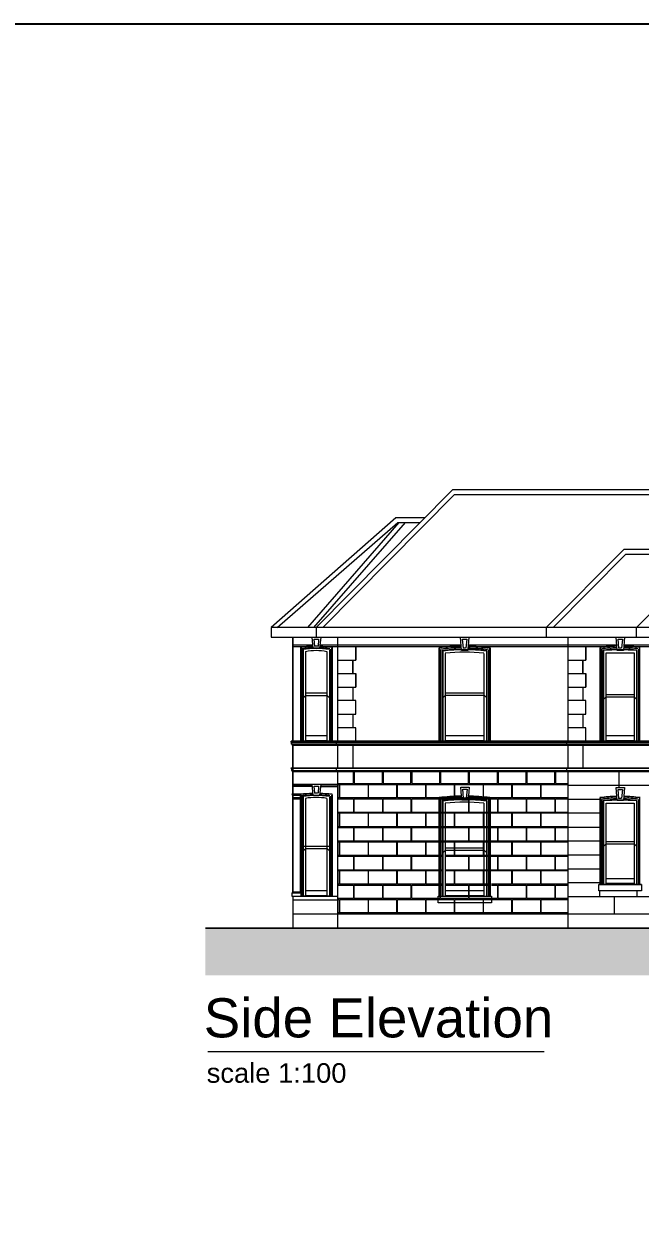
# Model space of a CAD drawing. Header units: millimetres. Extents: x -5841 to 140562, y 1006 to 102310.
# Drawn here: x 33971 to 47037, y 76984 to 102310 of the extents above; entities that cross this region are included whole.
import ezdxf

# ---------------------------------------------------------------- set-up
doc = ezdxf.new("R2010")
doc.units = ezdxf.units.MM
doc.header["$LTSCALE"] = 10
for name, color, linetype in [('CONCEPT HOUSE', 7, 'Continuous'), ('PDF17_0', 7, 'Continuous'), ('PDF17_Text', 7, 'Continuous')]:
    doc.layers.add(name, color=color, linetype=linetype)
doc.layers.add('PDF17_KD - WALL - LOADBEARING', color=7, linetype='Continuous', true_color=0x939598)
doc.styles.add('PDF FuturaCom-Book', font='arial.ttf')

msp = doc.modelspace()

# ---------------------------------------------------------------- linework, layer by layer
at = {"layer": 'CONCEPT HOUSE', "color": 0, "ltscale": 10, "true_color": 0xf8d731}
msp.add_lwpolyline([(-5841.47283, 102310.01352), (128074.23084, 102310.01352), (128074.23084, 53269.17531), (-5841.47283, 53269.17531)], close=True, dxfattribs=at)
at = {"layer": 'PDF17_0', "lineweight": 0}
for points in [[(46962.88082, 89305.18756), (46962.88082, 89511.01618), (49856.956, 92436.27752), (52757.26842, 89511.01618), (39216.23992, 89511.01618)], [(49850.71877, 92430.04029), (43058.37422, 92430.04029), (40170.53627, 89511.01618), (40170.53627, 89305.18756)], [(40307.75535, 89511.01618), (43102.03483, 92330.24459), (49750.92308, 92330.24459)], [(42472.0745, 91837.50334), (41854.58864, 91837.50334), (39216.23992, 89511.01618), (39216.23992, 89305.18756), (52757.26842, 89305.18756), (52757.26842, 89511.01618)], [(39340.98454, 89511.01618), (41898.24925, 91737.70764), (42372.27881, 91737.70764)], [(39989.65657, 89511.01618), (41929.43541, 91737.70764)], [(40120.63842, 89511.01618), (42060.41726, 91737.70764)], [(48603.27257, 91163.88239), (46688.44266, 91163.88239), (45048.05091, 89511.01618), (45048.05091, 89305.18756)], [(45191.50722, 89511.01618), (46732.10327, 91064.0867), (48503.47688, 91064.0867)], [(40139.35011, 89105.59616), (40126.87565, 89261.52694), (40220.43411, 89261.52694), (40207.95965, 89105.59616)], [(40619.6169, 89305.18756), (40619.6169, 87097.20778)], [(43289.15176, 89068.17278), (43270.44007, 89261.52694), (43363.99854, 89261.52694), (43345.28684, 89068.17278)], [(45503.36877, 89305.18756), (45503.36877, 87097.20778)], [(46707.15435, 89305.18756), (46682.20543, 89024.51216), (46551.22358, 89024.51216), (46526.27465, 89305.18756)], [(46588.64696, 89068.17278), (46569.93527, 89261.52694), (46663.49373, 89261.52694), (46644.78204, 89068.17278)], [(39671.55779, 89143.01955), (40095.68949, 89143.01955)], [(39671.55779, 89105.59616), (40101.92673, 89105.59616)], [(39833.72579, 89086.88447), (39833.72579, 87097.20778)], [(39852.43749, 89074.41001), (39852.43749, 87097.20778)], [(39877.38641, 89049.46109), (39877.38641, 87097.20778)], [(39945.99595, 87097.20778), (39945.99595, 88999.56324)], [(40245.38304, 89105.59616), (43245.49115, 89105.59616)], [(40251.62027, 89143.01955), (40619.6169, 89143.01955), (43239.25392, 89143.01955)], [(40401.31381, 87097.20778), (40401.31381, 88999.56324)], [(40451.21166, 89036.98662), (40451.21166, 87097.20778)], [(40463.68612, 89049.46109), (40463.68612, 87097.20778)], [(40494.87228, 89074.41001), (40494.87228, 87097.20778)], [(40507.34674, 89086.88447), (40507.34674, 87097.20778)], [(40619.6169, 88818.68354), (40943.95291, 88818.68354), (40943.95291, 88531.77091), (40943.95291, 88818.68354), (41006.32522, 88818.68354), (41006.32522, 89105.59616), (41006.32522, 88818.68354)], [(40619.6169, 89105.59616), (41006.32522, 89105.59616)], [(42777.69882, 87097.20778), (42777.69882, 89074.41001)], [(42790.17328, 87097.20778), (42790.17328, 89068.17278)], [(42821.35944, 87097.20778), (42821.35944, 89036.98662)], [(42852.54559, 87097.20778), (42852.54559, 89012.0377)], [(42858.78283, 87097.20778), (42858.78283, 89005.80047)], [(42908.68067, 87097.20778), (42908.68067, 88955.90262)], [(43388.94746, 89143.01955), (46538.74911, 89143.01955)], [(43388.94746, 89105.59616), (46395.2928, 89105.59616)], [(43731.99517, 87097.20778), (43731.99517, 88955.90262)], [(43781.89301, 89005.80047), (43781.89301, 87097.20778)], [(43788.13024, 87097.20778), (43788.13024, 89012.0377)], [(43819.3164, 87097.20778), (43819.3164, 89036.98662)], [(43850.50255, 87097.20778), (43850.50255, 89068.17278)], [(43862.97702, 87097.20778), (43862.97702, 89074.41001)], [(45503.36877, 88818.68354), (45821.46755, 88818.68354), (45821.46755, 88531.77091), (45821.46755, 88818.68354), (45883.83986, 88818.68354), (45883.83986, 89105.59616), (45883.83986, 88818.68354)], [(45503.36877, 89105.59616), (45883.83986, 89105.59616)], [(46189.46418, 87097.20778), (46189.46418, 89080.64724)], [(46201.93864, 87097.20778), (46201.93864, 89074.41001)], [(46233.12479, 87097.20778), (46233.12479, 89049.46109)], [(46258.07372, 87097.20778), (46258.07372, 89018.27493)], [(46270.54818, 87097.20778), (46270.54818, 89012.0377)], [(46320.44603, 87097.20778), (46320.44603, 88968.37708), (46912.98297, 88968.37708), (46912.98297, 87097.20778)], [(46688.44266, 89105.59616), (52308.18778, 89105.59616)], [(46694.67989, 89143.01955), (52308.18778, 89143.01955)], [(46962.88082, 89012.0377), (46962.88082, 87097.20778)], [(46969.11805, 87097.20778), (46969.11805, 89018.27493)], [(47000.30421, 87097.20778), (47000.30421, 89049.46109)], [(47031.49036, 87097.20778), (47031.49036, 89074.41001)], [(39896.0981, 87097.20778), (39896.0981, 88456.92414)], [(40619.6169, 88531.77091), (41006.32522, 88531.77091)], [(40943.95291, 88244.85829), (41006.32522, 88244.85829), (41006.32522, 88531.77091), (41006.32522, 88244.85829)], [(45503.36877, 88531.77091), (45883.83986, 88531.77091)], [(45821.46755, 88244.85829), (45883.83986, 88244.85829), (45883.83986, 88531.77091), (45883.83986, 88244.85829)], [(40619.6169, 88244.85829), (40943.95291, 88244.85829), (40943.95291, 87957.94566)], [(45503.36877, 88244.85829), (45821.46755, 88244.85829), (45821.46755, 87957.94566)], [(39896.0981, 88026.5552), (39945.99595, 88070.21582), (40401.31381, 88070.21582), (40451.21166, 88026.5552)], [(39945.99595, 88120.11367), (40401.31381, 88120.11367)], [(40943.95291, 87671.03304), (41006.32522, 87671.03304), (41006.32522, 87957.94566), (40619.6169, 87957.94566)], [(42858.78283, 88032.79243), (42908.68067, 88076.45305), (43731.99517, 88076.45305), (43781.89301, 88032.79243)], [(42908.68067, 88126.3509), (43731.99517, 88126.3509)], [(45821.46755, 87671.03304), (45883.83986, 87671.03304), (45883.83986, 87957.94566), (45503.36877, 87957.94566)], [(46270.54818, 87995.36905), (46320.44603, 88039.02966), (46912.98297, 88039.02966), (46962.88082, 87995.36905)], [(46320.44603, 88088.92751), (46912.98297, 88088.92751)], [(40619.6169, 87671.03304), (40943.95291, 87671.03304), (40943.95291, 87384.12041)], [(45503.36877, 87671.03304), (45821.46755, 87671.03304), (45821.46755, 87384.12041)], [(41006.32522, 87097.20778), (41006.32522, 87384.12041), (40619.6169, 87384.12041)], [(45883.83986, 87097.20778), (45883.83986, 87384.12041), (45503.36877, 87384.12041)], [(39945.99595, 87215.71517), (40401.31381, 87215.71517)], [(42908.68067, 87215.71517), (43731.99517, 87215.71517)], [(46320.44603, 87215.71517), (46912.98297, 87215.71517)], [(39945.99595, 87115.91948), (40401.31381, 87115.91948)], [(40588.43074, 87097.20778), (40588.43074, 87078.49609)], [(40594.66797, 87078.49609), (40594.66797, 87034.83547)], [(40613.37967, 87034.83547), (40613.37967, 87016.12378)], [(40619.6169, 87016.12378), (40619.6169, 86535.85699)], [(40943.95291, 87016.12378), (40943.95291, 86535.85699)], [(42908.68067, 87115.91948), (43731.99517, 87115.91948)], [(45472.18261, 87097.20778), (45472.18261, 87078.49609)], [(45478.41984, 87078.49609), (45478.41984, 87034.83547)], [(45490.89431, 87034.83547), (45490.89431, 87016.12378)], [(45503.36877, 87016.12378), (45503.36877, 86535.85699)], [(45821.46755, 87016.12378), (45821.46755, 86535.85699)], [(46320.44603, 87115.91948), (46912.98297, 87115.91948)], [(39646.60886, 86517.1453), (39646.60886, 86473.48468), (52326.89948, 86473.48468), (52326.89948, 86517.1453)], [(39659.08332, 86473.48468), (39659.08332, 86454.77299), (52314.42502, 86454.77299), (52314.42502, 86473.48468)], [(40588.43074, 86535.85699), (40588.43074, 86517.1453)], [(40594.66797, 86517.1453), (40594.66797, 86473.48468)], [(40613.37967, 86473.48468), (40613.37967, 86454.77299)], [(40619.6169, 86454.77299), (40619.6169, 83130.32887)], [(45472.18261, 86535.85699), (45472.18261, 86517.1453)], [(45478.41984, 86517.1453), (45478.41984, 86473.48468)], [(45490.89431, 86473.48468), (45490.89431, 86454.77299)], [(45503.36877, 86454.77299), (45503.36877, 83130.32887)], [(46594.88419, 86117.96252), (46594.88419, 86454.77299)], [(39671.55779, 86186.57206), (40619.6169, 86186.57206)], [(40083.21503, 86149.14867), (39671.55779, 86149.14867)], [(40083.21503, 86142.91144), (39671.55779, 86142.91144)], [(40089.45226, 86136.67421), (39671.55779, 86136.67421)], [(40139.35011, 85993.2179), (40126.87565, 86142.91144), (40220.43411, 86142.91144), (40207.95965, 85993.2179)], [(40257.8575, 86149.14867), (40619.6169, 86149.14867)], [(40257.8575, 86142.91144), (40619.6169, 86142.91144)], [(40257.8575, 86136.67421), (40619.6169, 86136.67421)], [(48147.95471, 86161.62313), (46507.56296, 86161.62313), (45503.36877, 86161.62313)], [(39827.48856, 85874.71051), (39827.48856, 83897.50828), (39790.06518, 83897.50828), (39671.55779, 83897.50828), (39671.55779, 85874.71051), (39671.55779, 83897.50828), (39652.84609, 83872.55936), (39652.84609, 83810.18705), (40619.6169, 83810.18705)], [(39833.72579, 85955.79451), (39665.32056, 85955.79451), (39659.08332, 85980.74344), (39833.72579, 85980.74344), (39833.72579, 85955.79451), (39827.48856, 85949.55728), (39671.55779, 85949.55728), (39671.55779, 85893.4222)], [(39833.72579, 83885.03382), (39833.72579, 85968.26897), (39665.32056, 85968.26897)], [(39671.55779, 85949.55728), (39665.32056, 85955.79451)], [(39827.48856, 85880.94774), (39665.32056, 85880.94774)], [(39827.48856, 85868.47328), (39671.55779, 85868.47328)], [(39827.48856, 85949.55728), (39827.48856, 85893.4222)], [(40507.34674, 85968.26897), (40507.34674, 83810.18705), (39833.72579, 83810.18705)], [(39852.43749, 85955.79451), (39852.43749, 83810.18705)], [(39877.38641, 85930.84559), (39877.38641, 83810.18705)], [(39945.99595, 83810.18705), (39945.99595, 85880.94774)], [(40401.31381, 83810.18705), (40401.31381, 85880.94774)], [(40451.21166, 85918.37113), (40451.21166, 83810.18705)], [(40463.68612, 85930.84559), (40463.68612, 83810.18705)], [(40494.87228, 85955.79451), (40494.87228, 83810.18705)], [(42777.69882, 83810.18705), (42777.69882, 85893.4222)], [(42790.17328, 83810.18705), (42790.17328, 85887.18497)], [(42821.35944, 83810.18705), (42821.35944, 85862.23605)], [(43289.15176, 85887.18497), (43276.6773, 86080.53913), (43370.23577, 86080.53913), (43351.52407, 85887.18497)], [(43819.3164, 83810.18705), (43819.3164, 85862.23605)], [(43850.50255, 83810.18705), (43850.50255, 85887.18497)], [(43862.97702, 83810.18705), (43862.97702, 85893.4222)], [(46189.46418, 85862.23605), (45503.36877, 85862.23605)], [(46189.46418, 84059.67629), (46189.46418, 85893.4222)], [(46201.93864, 84059.67629), (46201.93864, 85887.18497)], [(46233.12479, 84059.67629), (46233.12479, 85862.23605)], [(46588.64696, 85880.94774), (46569.93527, 86074.3019), (46663.49373, 86074.3019), (46644.78204, 85880.94774)], [(47000.30421, 84059.67629), (47000.30421, 85862.23605)], [(47031.49036, 84059.67629), (47031.49036, 85887.18497)], [(42852.54559, 83810.18705), (42852.54559, 85831.04989)], [(42858.78283, 83810.18705), (42858.78283, 85824.81266)], [(42908.68067, 83810.18705), (42908.68067, 85781.15204)], [(43731.99517, 83810.18705), (43731.99517, 85781.15204)], [(43781.89301, 85824.81266), (43781.89301, 83810.18705)], [(43788.13024, 83810.18705), (43788.13024, 85831.04989)], [(46258.07372, 84059.67629), (46258.07372, 85831.04989)], [(46270.54818, 84059.67629), (46270.54818, 85824.81266)], [(46320.44603, 84059.67629), (46320.44603, 85781.15204), (46912.98297, 85781.15204), (46912.98297, 84059.67629)], [(46962.88082, 85824.81266), (46962.88082, 84059.67629)], [(46969.11805, 84059.67629), (46969.11805, 85831.04989)], [(46189.46418, 85569.08619), (45503.36877, 85569.08619)], [(39896.0981, 83810.18705), (39896.0981, 85344.54587)], [(46189.46418, 85269.6991), (45503.36877, 85269.6991)], [(39896.0981, 84870.51632), (40451.21166, 84870.51632)], [(39945.99595, 84820.61847), (39945.99595, 84870.51632)], [(46189.46418, 84976.54925), (45503.36877, 84976.54925)], [(46270.54818, 84876.75355), (46320.44603, 84920.41417), (46912.98297, 84920.41417), (46962.88082, 84876.75355)], [(46320.44603, 84970.31201), (46912.98297, 84970.31201)], [(39896.0981, 84776.95785), (39945.99595, 84820.61847), (40401.31381, 84820.61847), (40451.21166, 84776.95785)], [(42858.78283, 84745.7717), (42908.68067, 84789.43232), (43731.99517, 84789.43232), (43781.89301, 84745.7717)], [(42908.68067, 84839.33016), (43731.99517, 84839.33016)], [(46189.46418, 84683.39939), (45503.36877, 84683.39939)], [(46189.46418, 84384.0123), (45503.36877, 84384.0123)], [(46189.46418, 84090.86244), (45503.36877, 84090.86244)], [(46320.44603, 84184.42091), (46912.98297, 84184.42091)], [(46320.44603, 84084.62521), (46912.98297, 84084.62521)], [(39827.48856, 83897.50828), (39846.20025, 83872.55936), (39790.06518, 83872.55936), (39652.84609, 83872.55936)], [(39846.20025, 83872.55936), (39846.20025, 83810.18705)], [(39945.99595, 83928.69444), (40401.31381, 83928.69444)], [(42908.68067, 83928.69444), (43731.99517, 83928.69444)], [(47068.91375, 84059.67629), (47068.91375, 83922.45721), (46158.27802, 83922.45721), (46158.27802, 84059.67629), (47068.91375, 84059.67629), (46158.27802, 84059.67629)], [(46176.98972, 83922.45721), (46176.98972, 83797.71259)], [(46969.11805, 83922.45721), (46969.11805, 83797.71259)], [(39671.55779, 83810.18705), (39671.55779, 83130.32887)], [(40619.6169, 83729.10305), (39671.55779, 83729.10305)], [(39945.99595, 83828.89874), (40401.31381, 83828.89874)], [(42752.7499, 83810.18705), (43719.5207, 83810.18705)], [(42908.68067, 83828.89874), (43731.99517, 83828.89874)], [(48147.95471, 83797.71259), (45503.36877, 83797.71259)], [(46488.85127, 83797.71259), (46488.85127, 83429.71596)], [(52308.18778, 83429.71596), (39671.55779, 83429.71596)], [(52925.67365, 83130.32887), (37819.10018, 83130.32887), (59761.67883, 83130.32887)], [(37868.99803, 80516.92908), (45004.39029, 80516.92908)]]:
    msp.add_lwpolyline(points, dxfattribs=at)
for points in [[(39671.55779, 87097.20778), (39671.55779, 89305.18756)], [(40264.09473, 89305.18756), (40239.14581, 89068.17278), (40101.92673, 89068.17278), (40083.21503, 89305.18756)], [(43382.71023, 89024.51216), (43251.72838, 89024.51216), (43226.77945, 89305.18756), (43407.65915, 89305.18756)], [(39896.0981, 87097.20778), (39896.0981, 89036.98662)], [(40887.81783, 87097.20778), (39640.37163, 87097.20778), (52333.13671, 87097.20778), (39640.37163, 87097.20778)], [(39640.37163, 87078.49609), (39640.37163, 87097.20778), (39640.37163, 87078.49609), (52333.13671, 87078.49609)], [(39646.60886, 87034.83547), (39646.60886, 87078.49609), (39646.60886, 87034.83547), (52326.89948, 87034.83547)], [(39659.08332, 87016.12378), (39659.08332, 87034.83547), (39659.08332, 87016.12378), (52314.42502, 87016.12378)], [(39671.55779, 85980.74344), (39671.55779, 87016.12378)], [(47068.91375, 87097.20778), (46158.27802, 87097.20778)], [(52333.13671, 86517.1453), (39640.37163, 86517.1453), (39640.37163, 86535.85699), (52333.13671, 86535.85699)], [(40264.09473, 86186.57206), (40239.14581, 85949.55728), (40101.92673, 85949.55728), (40083.21503, 86186.57206)], [(43388.94746, 85849.76158), (43257.96561, 85849.76158), (43233.01669, 86124.19975), (43413.89638, 86124.19975)], [(46682.20543, 85837.28712), (46551.22358, 85837.28712), (46526.27465, 86117.96252), (46707.15435, 86117.96252)], [(39833.72579, 85893.4222), (39665.32056, 85893.4222), (39671.55779, 85874.71051), (39827.48856, 85874.71051)], [(39671.55779, 85893.4222), (39671.55779, 85949.55728)], [(39896.0981, 83810.18705), (39896.0981, 85918.37113)], [(43887.92594, 83810.18705), (43887.92594, 83672.96797), (42752.7499, 83672.96797), (42752.7499, 83810.18705)]]:
    msp.add_lwpolyline(points, close=True, dxfattribs=at)
for centre, radius, start, end in [((40157.86829, 85350.8733), 3757.7905, 90.950208394, 94.998822368), ((40164.11161, 86542.13194), 2560.34551, 91.609444537, 97.240019835), ((40164.11617, 87203.24962), 1874.30442, 92.131363557, 98.97578604), ((40164.11503, 87384.15155), 1680.93428, 80.518801147, 99.481198853), ((40167.41765, 87848.61244), 1169.66097, 78.817561903, 101.182438097), ((40164.11503, 87777.08972), 1337.91303, 88.593779306, 91.406220694), ((40164.11388, 87203.24962), 1874.30442, 81.02421396, 87.868636443), ((40164.11845, 86542.13194), 2560.34551, 82.759980165, 88.390555463), ((40157.8699, 85350.60655), 3758.05762, 84.693661386, 88.741987617), ((43307.8062, 84595.96256), 4518.90685, 90.922842797, 96.794991827), ((43307.80649, 84596.0249), 4512.60747, 90.911872628, 96.685226606), ((43307.80796, 84595.9786), 4481.4677, 90.884416793, 96.344600457), ((43307.8093, 84595.99737), 4450.26283, 90.856971761, 95.998575612), ((43314.04358, 84496.21091), 4537.57471, 84.182724611, 95.817275389), ((43314.04358, 84371.42364), 4612.45769, 84.90237211, 95.09762789), ((43307.80635, 87733.56173), 1337.77411, 88.752947557, 91.247052443), ((43289.09412, 84047.12886), 4999.11213, 84.309043073, 89.000232244), ((43289.09171, 84078.20735), 4992.98247, 83.963074577, 88.97276044), ((43289.09392, 84109.43358), 4992.94245, 83.616985021, 88.945312026), ((43292.4359, 84121.4862), 4990.34319, 83.505674763, 88.935705847), ((46719.70883, 84602.24226), 4518.8644, 92.323582136, 96.795026364), ((46719.71764, 84602.20737), 4512.66258, 92.318182851, 96.685223929), ((46719.69915, 84602.35763), 4481.32525, 92.296051377, 96.344626), ((46719.70858, 84602.27031), 4450.22672, 92.279647101, 95.998551025), ((46607.4348, 85132.37816), 3901.43264, 84.924374251, 95.075625749), ((46607.4348, 87733.56172), 1337.77411, 88.752947557, 91.247052443), ((46501.39825, 84602.27031), 4450.22672, 84.001448975, 87.720352899), ((46501.38963, 84602.13772), 4481.54581, 83.655455391, 87.698337723), ((46501.38918, 84602.20737), 4512.66258, 83.314776071, 87.681817149), ((46501.398, 84602.24226), 4518.8644, 83.204973636, 87.676417864), ((40157.86829, 82232.1309), 3757.7905, 90.950208394, 94.998822368), ((40164.11161, 83429.62677), 2560.34551, 91.609444537, 97.240019835), ((40164.11617, 84090.74445), 1874.30442, 92.131363557, 98.97578604), ((40164.11503, 84265.40915), 1680.93428, 80.518801147, 99.481198853), ((40167.41765, 84736.23417), 1169.66097, 78.817561903, 101.182438097), ((40164.11503, 84658.34731), 1337.91303, 88.593779306, 91.406220694), ((40164.11388, 84090.74445), 1874.30442, 81.02421396, 87.868636443), ((40164.11845, 83429.62677), 2560.34551, 82.759980165, 88.390555463), ((40157.8699, 82231.86415), 3758.05762, 84.693661386, 88.741987617), ((43307.80544, 81414.85816), 4518.89652, 90.862411072, 96.794997761), ((43307.80066, 81414.97848), 4512.53897, 90.851386464, 96.68525407), ((43307.81085, 81414.81202), 4481.51957, 90.824019173, 96.344563887), ((43307.80055, 81415.00105), 4450.14418, 90.790961852, 95.998622791), ((43314.04358, 84552.44702), 1337.77411, 88.752947557, 91.247052443), ((43289.10238, 80866.12434), 4998.99535, 84.309004781, 88.945370646), ((43289.09261, 80903.3704), 4992.93576, 83.963028317, 88.91782989), ((43289.08439, 80940.68651), 4993.0496, 83.507152464, 88.879309163), ((43292.35675, 80933.16047), 4991.44476, 83.616034471, 88.891045836), ((46719.70883, 81414.89032), 4518.8644, 92.323582136, 96.795026364), ((46719.71764, 81414.85543), 4512.66258, 92.318182851, 96.685223929), ((46719.69915, 81415.00569), 4481.32525, 92.296051377, 96.344626), ((46719.70858, 81414.91837), 4450.22672, 92.279647101, 95.998551025), ((46607.4348, 84546.20978), 1337.77411, 88.752947557, 91.247052443), ((46501.39825, 81414.91837), 4450.22672, 84.001448975, 87.720352899), ((46501.38963, 81414.78578), 4481.54581, 83.655455391, 87.698337723), ((46501.38918, 81414.85543), 4512.66258, 83.314776071, 87.681817149), ((46501.398, 81414.89032), 4518.8644, 83.204973636, 87.676417864), ((43314.04358, 81315.08986), 4537.57471, 84.182724611, 95.817275389), ((43314.04358, 81190.39561), 4612.36476, 84.896775876, 95.103224124), ((46607.4348, 81945.01988), 3901.43264, 84.924374251, 95.075625749)]:
    msp.add_arc(centre, radius, start, end, dxfattribs=at)
at = {"layer": 'PDF17_KD - WALL - LOADBEARING', "color": 7, "lineweight": 0}
for points in [[(40619.6169, 86199.04652), (40962.6646, 86199.04652), (40962.6646, 86454.77299)], [(40975.13907, 86454.77299), (40975.13907, 86199.04652), (41573.91324, 86199.04652), (41573.91324, 86454.77299)], [(41586.3877, 86454.77299), (41586.3877, 86199.04652), (42178.92465, 86199.04652), (42178.92465, 86454.77299)], [(42197.63634, 86454.77299), (42197.63634, 86199.04652), (42790.17328, 86199.04652), (42790.17328, 86454.77299)], [(42802.64775, 86454.77299), (42802.64775, 86199.04652), (43401.42192, 86199.04652), (43401.42192, 86454.77299)], [(43413.89638, 86454.77299), (43413.89638, 86199.04652), (44012.67056, 86199.04652), (44012.67056, 86454.77299)], [(44025.14502, 86454.77299), (44025.14502, 86199.04652), (44617.68197, 86199.04652), (44617.68197, 86454.77299)], [(44636.39366, 86454.77299), (44636.39366, 86199.04652), (45228.9306, 86199.04652), (45228.9306, 86454.77299)], [(45241.40507, 86454.77299), (45241.40507, 86199.04652), (45503.36877, 86199.04652)], [(40619.6169, 86180.33483), (40657.04028, 86180.33483), (40657.04028, 85893.4222), (40619.6169, 85893.4222)], [(43289.15176, 85893.4222), (43108.27207, 85893.4222), (43108.27207, 86180.33483), (43707.04624, 86180.33483), (43707.04624, 85893.4222), (43351.52407, 85893.4222)], [(45503.36877, 85893.4222), (44935.78075, 85893.4222), (44935.78075, 86180.33483), (45503.36877, 86180.33483)], [(40619.6169, 85874.71051), (40962.6646, 85874.71051), (40962.6646, 85587.79788), (40619.6169, 85587.79788)], [(45503.36877, 85587.79788), (45241.40507, 85587.79788), (45241.40507, 85874.71051), (45503.36877, 85874.71051)], [(40619.6169, 85575.32342), (40657.04028, 85575.32342), (40657.04028, 85282.17356), (40619.6169, 85282.17356)], [(43862.97702, 85282.17356), (43719.5207, 85282.17356), (43719.5207, 85575.32342), (43862.97702, 85575.32342), (44312.05765, 85575.32342), (44312.05765, 85282.17356), (43869.21425, 85282.17356)], [(45503.36877, 85282.17356), (44935.78075, 85282.17356), (44935.78075, 85575.32342), (45503.36877, 85575.32342)], [(40619.6169, 85269.6991), (40962.6646, 85269.6991), (40962.6646, 84976.54925), (40619.6169, 84976.54925)], [(43862.97702, 84976.54925), (43413.89638, 84976.54925), (43413.89638, 85269.6991), (43862.97702, 85269.6991)], [(43869.21425, 85269.6991), (44012.67056, 85269.6991), (44012.67056, 84976.54925), (43875.45148, 84976.54925)], [(45503.36877, 84976.54925), (45241.40507, 84976.54925), (45241.40507, 85269.6991), (45503.36877, 85269.6991)], [(40619.6169, 84964.07478), (40657.04028, 84964.07478), (40657.04028, 84670.92493), (40619.6169, 84670.92493)], [(42858.78283, 84670.92493), (42503.26066, 84670.92493), (42503.26066, 84964.07478), (43095.7976, 84964.07478), (43095.7976, 84670.92493), (42908.68067, 84670.92493)], [(43862.97702, 84670.92493), (43719.5207, 84670.92493), (43719.5207, 84964.07478), (43862.97702, 84964.07478)], [(43875.45148, 84964.07478), (44312.05765, 84964.07478), (44312.05765, 84670.92493), (43875.45148, 84670.92493)], [(45503.36877, 84670.92493), (44935.78075, 84670.92493), (44935.78075, 84964.07478), (45503.36877, 84964.07478)], [(40619.6169, 84658.45046), (40962.6646, 84658.45046), (40962.6646, 84365.30061), (40619.6169, 84365.30061)], [(42858.78283, 84365.30061), (42802.64775, 84365.30061), (42802.64775, 84658.45046), (42858.78283, 84658.45046)], [(42908.68067, 84658.45046), (43401.42192, 84658.45046), (43401.42192, 84365.30061), (42908.68067, 84365.30061)], [(43862.97702, 84365.30061), (43413.89638, 84365.30061), (43413.89638, 84658.45046), (43862.97702, 84658.45046)], [(43875.45148, 84658.45046), (44012.67056, 84658.45046), (44012.67056, 84365.30061), (43881.68871, 84365.30061)], [(45503.36877, 84365.30061), (45241.40507, 84365.30061), (45241.40507, 84658.45046), (45503.36877, 84658.45046)], [(40619.6169, 84352.82615), (40657.04028, 84352.82615), (40657.04028, 84065.91352), (40619.6169, 84065.91352)], [(42858.78283, 84065.91352), (42503.26066, 84065.91352), (42503.26066, 84352.82615), (42858.78283, 84352.82615)], [(42908.68067, 84352.82615), (43095.7976, 84352.82615), (43095.7976, 84065.91352), (42908.68067, 84065.91352)], [(43862.97702, 84065.91352), (43719.5207, 84065.91352), (43719.5207, 84352.82615), (43862.97702, 84352.82615)], [(43881.68871, 84352.82615), (44312.05765, 84352.82615), (44312.05765, 84065.91352), (43887.92594, 84065.91352)], [(45503.36877, 84065.91352), (44935.78075, 84065.91352), (44935.78075, 84352.82615), (45503.36877, 84352.82615)], [(40619.6169, 84047.20183), (40962.6646, 84047.20183), (40962.6646, 83760.2892), (40619.6169, 83760.2892)], [(42908.68067, 84047.20183), (43401.42192, 84047.20183), (43401.42192, 83760.2892), (42802.64775, 83760.2892), (42802.64775, 84047.20183), (42858.78283, 84047.20183)], [(43887.92594, 84047.20183), (44012.67056, 84047.20183), (44012.67056, 83760.2892), (43413.89638, 83760.2892), (43413.89638, 84047.20183), (43862.97702, 84047.20183)], [(45503.36877, 83760.2892), (45241.40507, 83760.2892), (45241.40507, 84047.20183), (45503.36877, 84047.20183)], [(40619.6169, 83741.57751), (40657.04028, 83741.57751), (40657.04028, 83454.66488), (40619.6169, 83454.66488)], [(45503.36877, 83454.66488), (44935.78075, 83454.66488), (44935.78075, 83741.57751), (45503.36877, 83741.57751)], [(40619.6169, 83442.19042), (40962.6646, 83442.19042), (40962.6646, 83429.71596)], [(40975.13907, 83429.71596), (40975.13907, 83442.19042), (41573.91324, 83442.19042), (41573.91324, 83429.71596)], [(41586.3877, 83429.71596), (41586.3877, 83442.19042), (42178.92465, 83442.19042), (42178.92465, 83429.71596)], [(42197.63634, 83429.71596), (42197.63634, 83442.19042), (42790.17328, 83442.19042), (42790.17328, 83429.71596)], [(42802.64775, 83429.71596), (42802.64775, 83442.19042), (43401.42192, 83442.19042), (43401.42192, 83429.71596)], [(43413.89638, 83429.71596), (43413.89638, 83442.19042), (44012.67056, 83442.19042), (44012.67056, 83429.71596)], [(44025.14502, 83429.71596), (44025.14502, 83442.19042), (44617.68197, 83442.19042), (44617.68197, 83429.71596)], [(44636.39366, 83429.71596), (44636.39366, 83442.19042), (45228.9306, 83442.19042), (45228.9306, 83429.71596)], [(45241.40507, 83429.71596), (45241.40507, 83442.19042), (45503.36877, 83442.19042)]]:
    msp.add_lwpolyline(points, dxfattribs=at)
for points in [[(41268.28892, 86180.33483), (41268.28892, 85893.4222), (40669.51475, 85893.4222), (40669.51475, 86180.33483)], [(41873.30033, 86180.33483), (41873.30033, 85893.4222), (41280.76338, 85893.4222), (41280.76338, 86180.33483)], [(42484.54897, 86180.33483), (42484.54897, 85893.4222), (41892.01202, 85893.4222), (41892.01202, 86180.33483)], [(43095.7976, 86180.33483), (43095.7976, 85893.4222), (42503.26066, 85893.4222), (42503.26066, 86180.33483)], [(43862.97702, 85893.4222), (43719.5207, 85893.4222), (43719.5207, 86180.33483), (44312.05765, 86180.33483), (44312.05765, 85893.4222)], [(44923.30629, 86180.33483), (44923.30629, 85893.4222), (44330.76934, 85893.4222), (44330.76934, 86180.33483)], [(41573.91324, 85874.71051), (41573.91324, 85587.79788), (40975.13907, 85587.79788), (40975.13907, 85874.71051)], [(42178.92465, 85874.71051), (42178.92465, 85587.79788), (41586.3877, 85587.79788), (41586.3877, 85874.71051)], [(42790.17328, 85874.71051), (42790.17328, 85587.79788), (42197.63634, 85587.79788), (42197.63634, 85874.71051)], [(43401.42192, 85874.71051), (43401.42192, 85587.79788), (42802.64775, 85587.79788), (42802.64775, 85874.71051)], [(44012.67056, 85874.71051), (44012.67056, 85587.79788), (43862.97702, 85587.79788), (43413.89638, 85587.79788), (43413.89638, 85874.71051), (43862.97702, 85874.71051)], [(44617.68197, 85874.71051), (44617.68197, 85587.79788), (44025.14502, 85587.79788), (44025.14502, 85874.71051)], [(45228.9306, 85874.71051), (45228.9306, 85587.79788), (44636.39366, 85587.79788), (44636.39366, 85874.71051)], [(41268.28892, 85575.32342), (41268.28892, 85282.17356), (40669.51475, 85282.17356), (40669.51475, 85575.32342)], [(41873.30033, 85575.32342), (41873.30033, 85282.17356), (41280.76338, 85282.17356), (41280.76338, 85575.32342)], [(42484.54897, 85575.32342), (42484.54897, 85282.17356), (41892.01202, 85282.17356), (41892.01202, 85575.32342)], [(43095.7976, 85575.32342), (43095.7976, 85282.17356), (42503.26066, 85282.17356), (42503.26066, 85575.32342)], [(43707.04624, 85575.32342), (43707.04624, 85282.17356), (43108.27207, 85282.17356), (43108.27207, 85575.32342)], [(44923.30629, 85575.32342), (44923.30629, 85282.17356), (44330.76934, 85282.17356), (44330.76934, 85575.32342)], [(41573.91324, 85269.6991), (41573.91324, 84976.54925), (40975.13907, 84976.54925), (40975.13907, 85269.6991)], [(42178.92465, 85269.6991), (42178.92465, 84976.54925), (41586.3877, 84976.54925), (41586.3877, 85269.6991)], [(42790.17328, 85269.6991), (42790.17328, 84976.54925), (42197.63634, 84976.54925), (42197.63634, 85269.6991)], [(43401.42192, 85269.6991), (43401.42192, 84976.54925), (42802.64775, 84976.54925), (42802.64775, 85269.6991)], [(44617.68197, 85269.6991), (44617.68197, 84976.54925), (44025.14502, 84976.54925), (44025.14502, 85269.6991)], [(45228.9306, 85269.6991), (45228.9306, 84976.54925), (44636.39366, 84976.54925), (44636.39366, 85269.6991)], [(41268.28892, 84964.07478), (41268.28892, 84670.92493), (40669.51475, 84670.92493), (40669.51475, 84964.07478)], [(41873.30033, 84964.07478), (41873.30033, 84670.92493), (41280.76338, 84670.92493), (41280.76338, 84964.07478)], [(42484.54897, 84964.07478), (42484.54897, 84670.92493), (41892.01202, 84670.92493), (41892.01202, 84964.07478)], [(43707.04624, 84964.07478), (43707.04624, 84670.92493), (43108.27207, 84670.92493), (43108.27207, 84964.07478)], [(44923.30629, 84964.07478), (44923.30629, 84670.92493), (44330.76934, 84670.92493), (44330.76934, 84964.07478)], [(41573.91324, 84658.45046), (41573.91324, 84365.30061), (40975.13907, 84365.30061), (40975.13907, 84658.45046)], [(42178.92465, 84658.45046), (42178.92465, 84365.30061), (41586.3877, 84365.30061), (41586.3877, 84658.45046)], [(42790.17328, 84658.45046), (42790.17328, 84365.30061), (42197.63634, 84365.30061), (42197.63634, 84658.45046)], [(44617.68197, 84658.45046), (44617.68197, 84365.30061), (44025.14502, 84365.30061), (44025.14502, 84658.45046)], [(45228.9306, 84658.45046), (45228.9306, 84365.30061), (44636.39366, 84365.30061), (44636.39366, 84658.45046)], [(41268.28892, 84352.82615), (41268.28892, 84065.91352), (40669.51475, 84065.91352), (40669.51475, 84352.82615)], [(41873.30033, 84352.82615), (41873.30033, 84065.91352), (41280.76338, 84065.91352), (41280.76338, 84352.82615)], [(42484.54897, 84352.82615), (42484.54897, 84065.91352), (41892.01202, 84065.91352), (41892.01202, 84352.82615)], [(43707.04624, 84352.82615), (43707.04624, 84065.91352), (43108.27207, 84065.91352), (43108.27207, 84352.82615)], [(44923.30629, 84352.82615), (44923.30629, 84065.91352), (44330.76934, 84065.91352), (44330.76934, 84352.82615)], [(41573.91324, 84047.20183), (41573.91324, 83760.2892), (40975.13907, 83760.2892), (40975.13907, 84047.20183)], [(42178.92465, 84047.20183), (42178.92465, 83760.2892), (41586.3877, 83760.2892), (41586.3877, 84047.20183)], [(42790.17328, 84047.20183), (42790.17328, 83760.2892), (42197.63634, 83760.2892), (42197.63634, 84047.20183)], [(44617.68197, 84047.20183), (44617.68197, 83760.2892), (44025.14502, 83760.2892), (44025.14502, 84047.20183)], [(45228.9306, 84047.20183), (45228.9306, 83760.2892), (44636.39366, 83760.2892), (44636.39366, 84047.20183)], [(41268.28892, 83741.57751), (41268.28892, 83454.66488), (40669.51475, 83454.66488), (40669.51475, 83741.57751)], [(41873.30033, 83741.57751), (41873.30033, 83454.66488), (41280.76338, 83454.66488), (41280.76338, 83741.57751)], [(42484.54897, 83741.57751), (42484.54897, 83454.66488), (41892.01202, 83454.66488), (41892.01202, 83741.57751)], [(43095.7976, 83741.57751), (43095.7976, 83454.66488), (42503.26066, 83454.66488), (42503.26066, 83741.57751)], [(43707.04624, 83741.57751), (43707.04624, 83454.66488), (43108.27207, 83454.66488), (43108.27207, 83741.57751)], [(44312.05765, 83741.57751), (44312.05765, 83454.66488), (43719.5207, 83454.66488), (43719.5207, 83741.57751)], [(44923.30629, 83741.57751), (44923.30629, 83454.66488), (44330.76934, 83454.66488), (44330.76934, 83741.57751)]]:
    msp.add_lwpolyline(points, close=True, dxfattribs=at)
at = {"layer": 'PDF17_KD - WALL - LOADBEARING', "color": 0, "true_color": 0xafd9aa, "transparency": 33554559}
for points in [[(59755.44159, 83130.32887), (37819.10018, 83130.32887), (59755.44159, 82132.37191)], [(37819.10018, 83130.32887), (59755.44159, 82132.37191), (37819.10018, 82132.37191)]]:
    msp.add_solid(points, dxfattribs=at)

# ---------------------------------------------------------------- texts
at = {"layer": 'PDF17_Text', "attachment_point": 4, "style": 'PDF FuturaCom-Book'}
for s, insert, char_height in [('Side Elevation', (37784.51305, 81225.46076), 829.9619965), ('scale 1:100', (37846.89171, 80058.63854), 414.9809982)]:
    msp.add_mtext(s, dxfattribs=dict(at, insert=insert, char_height=char_height))

doc.saveas('drawing.dxf')
